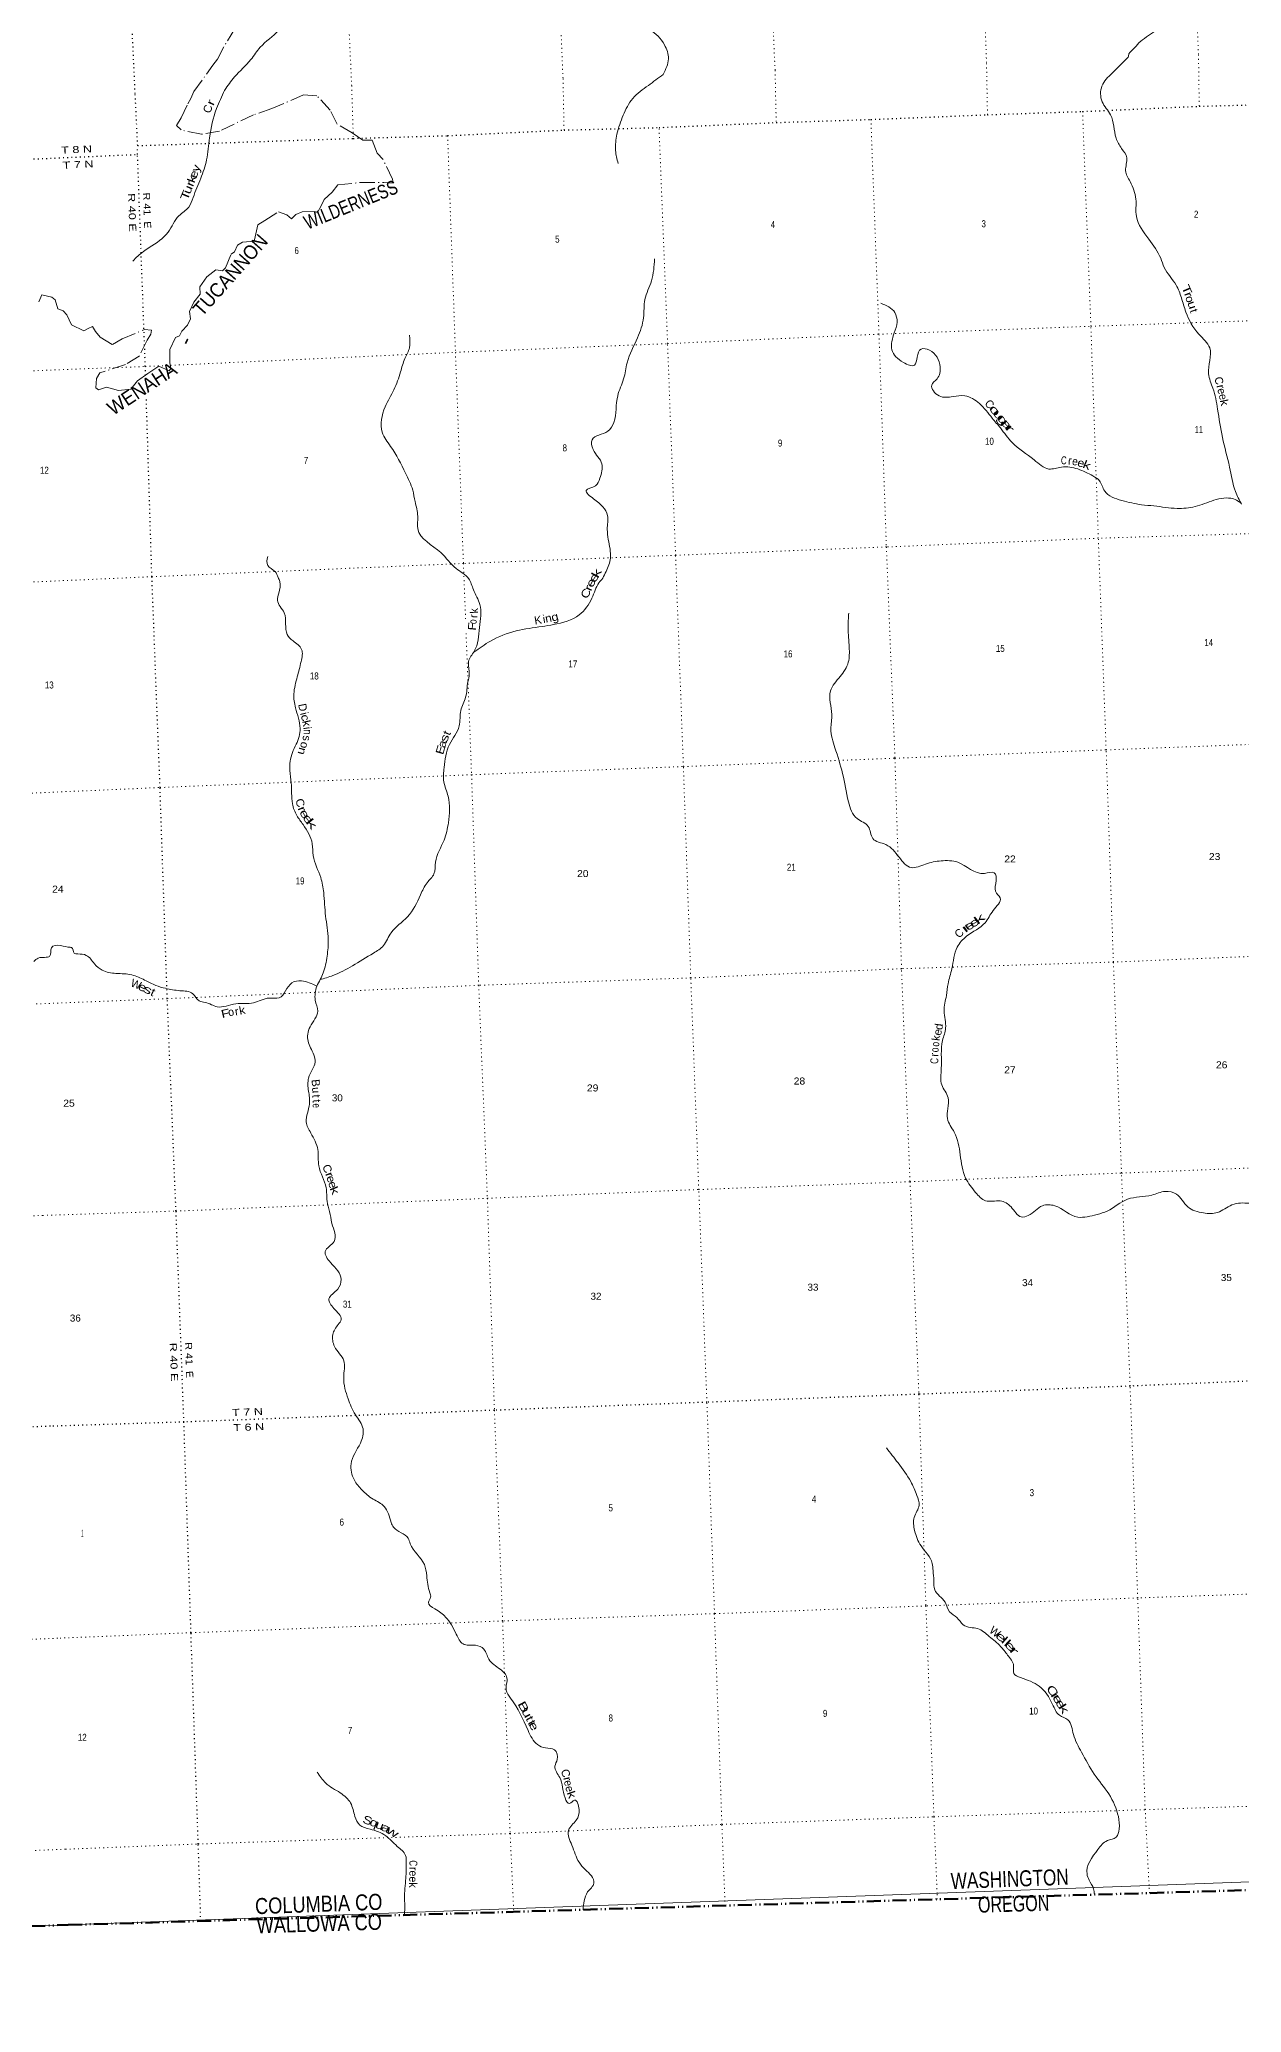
# Model space of a CAD drawing. Header units: feet. Extents: x 757852 to 1040949, y -536576 to -344549.
# Drawn here: x 826799 to 856836, y -536576 to -487262 of the extents above; entities that cross this region are included whole.
import ezdxf
from ezdxf.enums import TextEntityAlignment as Align

# ---------------------------------------------------------------- set-up
doc = ezdxf.new("R2010")
doc.units = ezdxf.units.FT
doc.header["$LTSCALE"] = 70
for name, pattern in [('DASH_DOUBLE_DOT', [9.2, 5, -1.2, 0.3, -1.2, 0.3, -1.2]), ('DOT_DASHED', [7.7, 5, -1.2, 0.3, -1.2]), ('DOTTED', [1.5, 0.3, -1.2])]:
    doc.linetypes.add(name, pattern=pattern)
for name, color, linetype, lineweight in [('10', 7, 'DASH_DOUBLE_DOT', 70), ('39', 7, 'Continuous', 13), ('4', 7, 'Continuous', 13), ('44', 7, 'DOT_DASHED', 13), ('6', 7, 'DOTTED', 25), ('7', 7, 'DOTTED', 13)]:
    doc.layers.add(name, color=color, linetype=linetype, lineweight=lineweight)
doc.layers.add('12', color=7, linetype='Continuous')
doc.layers.add('41', color=7, linetype='Continuous')

msp = doc.modelspace()

# ---------------------------------------------------------------- linework, layer by layer
at = {"layer": '10', "lineweight": 60}
for p, q in [((827517.11, -534387.17), (859332.32, -533447.52)), ((795698.15, -535382.36), (827517.11, -534387.17))]:
    msp.add_line(p, q, dxfattribs=at)
at = {"layer": '39'}
for points in [[(833308.55, -469550.89), (833715.25, -469880.09), (834073.78, -470379.94), (834521.26, -470896.85), (834884.12, -471055.2), (835492.34, -471283.53), (835727.66, -471586.77), (836063.02, -472171.74), (836367.44, -472265.82), (836714.32, -472484.95), (836927.03, -472714.66), (837198.49, -473251.61), (837331.85, -473684.81), (837529.47, -474059.61), (837582.13, -474423.27), (837637.91, -474760.72), (837601.29, -475097.3), (837582.91, -475555.73), (837456.51, -476025.87), (837196.44, -476404.17), (836635.17, -476782.66), (836478.78, -477022.91), (836386.9, -477445.69), (836167.62, -477842.68), (835865.85, -478176.21), (835596.03, -478504.64), (835379.88, -478758.96), (835392.01, -479111.95), (835431.46, -479558.39), (835333.18, -480262.5), (835337.22, -480613.76), (835322.18, -480993.77), (835146.18, -481539.89), (834957.05, -482054.33), (834789.29, -482547.96), (834559.5, -482989.49), (834487.6, -483351.35), (834365.02, -483698.88), (834265.46, -484073.73), (834241.64, -484315.5), (834121.95, -484747.26), (834028.78, -484957.24), (833744.23, -485207.86), (833313.6, -485706.41), (833176.02, -485909.87), (833123.97, -486323.27), (833005.05, -486660.63), (832770.91, -487034.03), (832315.59, -487457.11), (832081.18, -487764.26), (831674.42, -488197.74), (831424.96, -488534.78)], [(837617.6, -474982.31), (837813.51, -475312.97), (838269.44, -475666.95), (838667.28, -475966.68), (838987.26, -476104.4), (839357.01, -476521.54), (839953.23, -477159.9), (840406.07, -477949.71), (840770.47, -478561.81), (840992.78, -478895.61), (841132.37, -479334.63), (841255.48, -479878.62), (841340.76, -480548.39), (841241.04, -481152.15), (841180.06, -481656.21), (841197.71, -482111.42), (840925.77, -482903.76), (840500.26, -483960.35), (840444.53, -484558.6), (840372.19, -485199.59), (840417.17, -485631.78), (840713.14, -485947.02), (841465.79, -486638.29), (842054.91, -487011.84), (842415.4, -487393.16), (842515.85, -487745.15), (842384.09, -488134.77)], [(855167.63, -478799.66), (855297.2, -479122.56), (855351.06, -479287.39), (855426.91, -479391.23), (855653.43, -479847.38), (855796.98, -480109.56), (856052.23, -480233.42), (856367.91, -480479.71), (856623.33, -480958.97), (856717, -481405.57), (856767.29, -481933.96), (856723.79, -482596.06), (856593.6, -482897.66), (856556.38, -483041.49), (856644.39, -483323.63), (856655.83, -483714.79), (856593.6, -484240.98), (856371.77, -484680.23), (856142.95, -485033.37), (856036.76, -485390.38), (855885.38, -485951.73), (855633.2, -486209.28), (855283.99, -486448.04), (854859.04, -486878.12), (854660.53, -487061.56), (854272.87, -487349.82), (854123.81, -487511.5), (854023.18, -487621.35), (854006.09, -487708.27)], [(854006.09, -487708.27), (853599.68, -488106.27), (853348.74, -488426.41), (853353.33, -488817.45), (853562.25, -489144.83), (853702.44, -489727.51), (853840.52, -489985.27), (853967.68, -490219.35), (853939.5, -490539.36), (854052.2, -490816.1), (854196.95, -491252.16), (854209.04, -491683.04), (854521.37, -492253.4), (854816.22, -492732.12), (854905.07, -492961.58), (855202.51, -493402.09), (855332.81, -493720.31), (855446.43, -494075.26), (855770.25, -494631.16), (856041.9, -494972.3), (856011.76, -495615.38), (856121.74, -495980.49), (856239.57, -496501.79), (856358.35, -497209.64), (856536.53, -497949.41), (856683.93, -498563.92), (856836.13, -498877.34)], [(842384.09, -488134.77), (842013.34, -488411.9), (841624.12, -488737.1), (841386.95, -489157.04), (841230.05, -489630.22), (841195, -490034.74), (841257.46, -490363.47)], [(831424.96, -488534.78), (831223.85, -488989.29), (831048.48, -489719.93), (830974.88, -490274.32), (830827.47, -490733.11), (830638.73, -491213.47), (830529.25, -491452.2), (830282.51, -491669.87), (830014.76, -492076.89), (829543.62, -492465.28), (829256.5, -492676.4), (829130.73, -492801.37)], [(842171.36, -492745.46), (842091.45, -493292.06), (841928.38, -493761.45), (841893.2, -494216.13), (841743.36, -494717.14), (841483.7, -495340.53), (841396.54, -495746.96), (841247.64, -496165.68), (841150.33, -496837.3), (841003.8, -497051.3), (840606.53, -497268.46), (840631.63, -497510.29), (840853.77, -497869.29), (840802.97, -498228.25), (840689.54, -498414.96), (840459.32, -498537.74), (840643.55, -498741.65), (840994.42, -499162.14), (840987.27, -499507.46), (841012.74, -499759.31), (841066.19, -500222.78), (840958.45, -500561.76), (840874.34, -500727.33)], [(847820.06, -493854.8), (848173.91, -494086.61), (848229, -494325.33), (848158.8, -494594.72), (848100.37, -495018.16), (848389.16, -495334.59), (848662.56, -495400.82), (848733.38, -495201.63), (848830.18, -494999.47), (849036.03, -495030.06), (849306.43, -495445.47), (849227.33, -495745.28), (849094.67, -495900.6), (849277.28, -496168.76), (849627.13, -496186.05), (849921.59, -496171.26), (850287.97, -496362.49), (850606.68, -496727.98), (850810.45, -496971.3), (851105.11, -497337.67), (851653.06, -497769.01), (852024.87, -497998.15), (852334.24, -497952.73), (852747.34, -497997.8), (853123.14, -498172.62), (853286.11, -498291.04), (853416.25, -498551.09), (853844.4, -498784.19), (854338.06, -498890.51), (854648.27, -498921.29), (855224.52, -498982.45), (855678.41, -498937.76), (856146.15, -498780.21), (856632.48, -498744.36), (856786.01, -498825), (856835.37, -498875.77)], [(833803.81, -510764.08), (834133.18, -510655.8), (834617.88, -510415.38), (835141.83, -510097.29), (835395.7, -509909.45), (835584.35, -509587.58), (835995.07, -509193.38), (836321.56, -508639.77), (836484.91, -508338.88), (836657.27, -508117.91), (836696.51, -507825.58), (836908.69, -507274.15), (837016.84, -506838.86), (837010.23, -506179.07), (836904.33, -505815.82), (836911.11, -505460.48), (837044.16, -504885.86), (837289.62, -504419.47), (837327.35, -504032.9), (837447.41, -503701.5), (837505.18, -503314.2), (837540.22, -503124.34), (837520.44, -502810.1), (837663.32, -502552.09), (837793.69, -501959.51), (837804.25, -501383.35), (837642.01, -501016.14), (837525.31, -500739.55), (837212.72, -500484.17), (836826.6, -500087.03), (836250.53, -499494.22), (836250.8, -499179.24), (836184.9, -498812.52), (836126.02, -498525.79), (835945.57, -498101.06), (835573.39, -497432.58), (835361.57, -497081.23), (835438.1, -496444.48), (835654.85, -496015.25), (835820.82, -495569.83), (835930.72, -495234.79), (836043.16, -494967.86), (836041.57, -494656.97)], [(833725.68, -510921.49), (833889.99, -510592.48), (833986.71, -510173.66), (834015.22, -509755.34), (833949.26, -509171.95), (833901.26, -508585.9), (833827.05, -508211.45), (833641.88, -507660.51), (833614.76, -507364.59), (833386, -506884.32), (833229.13, -506658.49), (833121.85, -506365.5), (833090.27, -505843.04), (833056.61, -505533.32), (833120.07, -505083.62), (833216.72, -504877.46), (833312.34, -504482.76), (833196.67, -503965.39), (833155.57, -503617.82), (833241.98, -503191.35), (833336.2, -502812.75), (833348.78, -502505.35), (833134.27, -502296.53), (832989.69, -502133.3), (832913.35, -501594.43), (832745.11, -501281.6), (832778.53, -501101.83), (832803.82, -500812.02), (832761.84, -500709.23), (832688.16, -500563.47), (832501.79, -500409.8), (832505.28, -500180.97)], [(837656.01, -502577.01), (838069.26, -502298.5), (838710.06, -502046.35), (839358.11, -501934.36), (839645.29, -501885.74), (840288.47, -501643.53), (840603.94, -501224.73), (840780.33, -500843.12), (840874.34, -500727.33)], [(858702.32, -516364.99), (858348.09, -516341.91), (857907.09, -516301.87), (857625.08, -516274.07), (857234.52, -516348.55), (856812.9, -516343.92), (856595.87, -516389.98), (856237.71, -516579.63), (855884.98, -516592.53), (855491.89, -516438.4), (855207.04, -516119.81), (854933.64, -516053.58), (854591.85, -516144.33), (853987.67, -516248.69), (853478.93, -516544.16), (853227.25, -516629.61), (852978.46, -516684.85), (852744.12, -516697.44), (852167.5, -516411.6), (851864.42, -516410.65), (851504.42, -516658.55), (851333.04, -516690.9), (851076.79, -516439.47), (850804.4, -516292.96), (850436.89, -516286.35), (850192.39, -516080.63), (849942.12, -515720.65), (849806.01, -515139.83), (849658.47, -514575.48), (849487.19, -514234.68), (849499.72, -513979.44), (849503.78, -513712.47), (849347.35, -513393.19), (849334, -512982.42), (849365.9, -512279.09), (849442.7, -511971.34), (849404.62, -511543.41), (849460.46, -511158.19), (849501.55, -510861.78), (849597.92, -510487.11), (849732.24, -509946.55), (849963, -509677.3), (850427.92, -509337.29), (850633.21, -509030.86), (850806.2, -508719.59), (850689.61, -508553.34), (850707.7, -508285.85), (850658.28, -508091.06), (850413.92, -508104.01), (849747.33, -507827.48), (849328.6, -507792.65), (848940.19, -507871.06), (848578.2, -507958.53), (848277.64, -507702.71), (847948.7, -507385.74), (847621.9, -507233.19), (847510.3, -506932.33), (847232.03, -506735.88), (847015.58, -506314.48), (846866.81, -505609.74), (846676.12, -504964.71), (846574.12, -504490.98), (846598.94, -504134.98), (846562.89, -503546.48), (846808.16, -503182.41), (847009.65, -502827.97), (847031.79, -502454.01), (847005.49, -501965.47), (847021.85, -501597.74)], [(833725.68, -510921.49), (833343.51, -510791.03), (833108.45, -510837.75), (832787.39, -511214.62), (832536.8, -511221.78), (832147.81, -511338.33), (831703.34, -511366.63), (831238.47, -511439.82), (830943.3, -511328.24), (830785.25, -511287.89), (830630.21, -511113), (830310.26, -511036.44), (829948.82, -510977.44), (829707.33, -510906.03), (829427.37, -510771.83), (829107.48, -510643.11), (828710.64, -510603.46), (828366.56, -510525.78), (828175.89, -510364.24), (827969.31, -510153.12), (827755.3, -510118.83), (827668.3, -510099.94), (827598.7, -509956.04), (827568.49, -509953.13), (827321.96, -509907.99), (827099.22, -509962.28), (827053.12, -510178.63), (826927.61, -510203.28), (826769.73, -510221.09), (826657.4, -510309.18)], [(833725.68, -510921.49), (833690.77, -511275.85), (833755.07, -511546.34), (833559.02, -511938.7), (833510.37, -512301.59), (833572.63, -512463.82), (833684.24, -512818.84), (833524.64, -513219.89), (833522.75, -513544.96), (833546.91, -513869.08), (833465.33, -514317.43), (833578.03, -514594.17), (833754.09, -515009.03), (833779.25, -515413.35), (833962.26, -515960.36), (833986.79, -516294.49), (834048.71, -516555.03), (834107.97, -516851.78), (834158.9, -517301.31), (833937.71, -517558.17), (834074.38, -517832.03), (834337.07, -518255.75), (834251.64, -518493.59), (834032.09, -518740.36), (834153.31, -518976.67), (834336.45, -519258.85), (834264.71, -519379.84), (834127.7, -519633.62), (834172.86, -519928.88), (834402.94, -520285.59), (834400.48, -520702.96), (834510.74, -521236.58), (834694.3, -521637.12), (834886.07, -521989.2), (834817.01, -522342.81), (834585.52, -522860.85), (834667.09, -523271.14), (834854.75, -523513.03), (835134.3, -523743.54), (835416.13, -523927.83), (835585.58, -524326.88), (835644.19, -524445.1), (835834.04, -524584.6), (836009.78, -524722.62), (836063.05, -524859.09), (836417.67, -525379.76), (836476.25, -525658.48), (836552.33, -526083.01), (836572.56, -526194.62), (836517.08, -526321.03), (836677.77, -526485.67), (836948.4, -526692.44), (837215.25, -527120.02), (837382.94, -527364.65), (837691.22, -527397.51), (837901.47, -527492.13), (838029.3, -527744.24), (838311.68, -527996.71), (838480.32, -528213.23), (838461.72, -528520.85), (838571.35, -528715.45), (839006.97, -529524.05), (839245.07, -529880.46), (839446.78, -529961.35), (839665.32, -530009.52), (839736.66, -530253.67), (839680.6, -530418.22), (839799.69, -530704.76), (839933.1, -531213.46), (840042.56, -531349.88), (840168.05, -531271.06), (840282.96, -531499.57), (840212.68, -531766.96), (840015.77, -532028.95), (840103.63, -532392.87), (840282.22, -532821.67), (840431.48, -533002.78), (840591.8, -533157.41), (840652.95, -533343.75), (840496.55, -533562.13), (840410.6, -533785.95), (840382.72, -534005.35)], [(847960.51, -522461.68), (848253.62, -522840.16), (848570.07, -523306.04), (848725.54, -523653.44), (848778.7, -523894.24), (848657.66, -524199.6), (848668.09, -524532.24), (848826.7, -524909.62), (849108.1, -525350.71), (849128.8, -525528.5), (849148.25, -525780.56), (849168.89, -526010.52), (849427.31, -526320.04), (849540.59, -526558.64), (849724.65, -526704.38), (849883.94, -526885.12), (850058.99, -526950.94), (850240.71, -526980.4), (850531.01, -527176.41), (850817.24, -527424.74), (850991.98, -527643.03), (851140.3, -527906.43), (851145.64, -528102.84), (851310.01, -528205.16), (851781.51, -528416.61), (852115.77, -528875.83), (852286.36, -529144.43), (852495.5, -529263.17), (852635.47, -529625.17), (852840.79, -530071.05), (853156.37, -530621.23), (853519.96, -531113.48), (853757.91, -531680.55), (853779.47, -531988.71), (853702.93, -532196.14), (853483.32, -532280.41), (853246.68, -532499.72), (852974.77, -533117.54), (853026.41, -533264.11), (853141.02, -533484.6), (853159.74, -533624.03)], [(833739.79, -530567.41), (833950.69, -530840.56), (834315.09, -531086.02), (834573.34, -531337.37), (834680.19, -531672.5), (834802.74, -531890.7), (835059.39, -531991.65), (835450.92, -532157.88), (835737.76, -532422.23), (835946.86, -532647.29), (835965.55, -532825.16), (835954.18, -533218.78), (835921.1, -533729.56), (835926.49, -533873.81), (835921.29, -534137.32)]]:
    msp.add_spline(points, degree=3, dxfattribs=at)
at = {"layer": '4'}
for points in [[(1039242.56, -525836.22), (1018370.82, -526769.91), (986566.33, -528148.83), (954759.98, -529484.01), (922951.82, -530775.43), (891141.91, -532023.1), (859330.32, -533227.02), (827517.11, -534387.17), (795702.32, -535503.56), (763886.04, -536576.2), (757851.71, -353854.74), (789416.66, -352790.58), (820980.12, -351683.01), (852542.04, -350532.02), (884102.33, -349337.62), (915660.96, -348099.8), (947217.84, -346818.58), (978772.94, -345493.96), (1000559.5, -344549.37)], [(1039242.56, -525836.22), (1018370.82, -526769.91), (986566.33, -528148.83), (954759.98, -529484.01), (922951.82, -530775.43), (891141.91, -532023.1), (859330.32, -533227.02), (827517.11, -534387.17), (795702.32, -535503.56), (763886.04, -536576.2), (757851.71, -353854.74)]]:
    msp.add_lwpolyline(points, dxfattribs=at)
at = {"layer": '44'}
for points in [[(830653.65, -488561.16), (831134.73, -487908.49), (831243.59, -487757.86), (831493.46, -487294.71), (831908.26, -486622.63)], [(826779.93, -493823.69), (826856.03, -493648.46), (827104.92, -493703.82), (827193.68, -493772.89), (827261.71, -493993.16), (827389.87, -494040.77), (827479.98, -494147.91), (827599.06, -494392.45), (827905.62, -494546.07), (828015.91, -494485.98), (828124.56, -494435.99), (828195.33, -494563.87), (828316.66, -494702), (828622.28, -494885.75), (828868.36, -494748.63), (829423.96, -494508.23), (829597.45, -494532.17), (829582.81, -494628.98), (829491.75, -494778.66), (829291.2, -495180.99), (828949.21, -495387.72), (828310.14, -495594.97), (828222.73, -495734.48), (828209.05, -495971.69), (828270.83, -496015.64), (828471.35, -495952.35), (828771.28, -496031.99), (829083.27, -495998.85), (829246.53, -495790.43), (829505.09, -495608.73), (829783.62, -495424.31), (830042.94, -495547.51), (830082.98, -495487.91), (830059.83, -495344.29), (830058.08, -495011.34), (830198.16, -494715.48), (830296.99, -494671.85), (830355.03, -494553.43), (830500.15, -494399.83), (830569.02, -494246.92), (830550.39, -494061.01), (830654.51, -493826.61), (830814.25, -493632.37), (830809.51, -493441.95), (830981.45, -493195.11), (831204.2, -493022.71), (831369.67, -493046.92), (831451.25, -492969.8), (831585.77, -492630), (831676.01, -492570.63), (831744.52, -492407.71), (831868.06, -492325.08), (832164.31, -492300.53), (832188.76, -492197.35), (832258.38, -491895.96), (832431.06, -491783.51), (832774.7, -491566.69), (832980.32, -491647.66), (833100.3, -491747.72), (833208.67, -491633.54), (833363.08, -491571.89), (833669.98, -491565.01), (833746.95, -491584.34), (833841.52, -491420.5), (833910.24, -491263.58), (834112.59, -491081.87), (834258.51, -490894.13), (834830.59, -490835.71), (835404.86, -490839.41), (835640.37, -490857.13), (835622.57, -490751.44), (835384.36, -490260.36), (835234.32, -490105.2), (835112.41, -489780.52), (834881.63, -489782.69), (834616.03, -489595.51), (834240.89, -489376.11), (834063.92, -489027.31), (833730, -488668.02), (833400.05, -488647.64), (832609.05, -488986.66), (832146.93, -489145.49), (831298.06, -489550.77), (830851.21, -489630.82), (830339.55, -489524.6), (830225.09, -489410.3), (830340.87, -489221.63), (830505.08, -488868.18), (830577.17, -488740.88), (830653.65, -488561.16)]]:
    msp.add_lwpolyline(points, dxfattribs=at)
at = {"layer": '6'}
msp.add_line((825919.54, -490281.24), (829249.77, -490134.83), dxfattribs=at)
for points in [[(829190.86, -488613.75), (829014.71, -484834.39), (829014.39, -484591.44), (828818.85, -479546.06), (828808.29, -479297.43), (828625.2, -474263.67), (828605.38, -473979.22), (828406.17, -468944), (828405.02, -468676.98), (828208.37, -463657.74), (828213.03, -463384.5), (828037.73, -458577.38), (828032.23, -458184), (827813.51, -453281.97), (827820.24, -453010.67), (827631.96, -448001.19), (827640.21, -447774.01), (827454.68, -442948.6)], [(829454.09, -495759.69), (829443.97, -495436.05), (829249.77, -490134.83), (829253.63, -489916.01), (829190.86, -488613.75)], [(829253.63, -489916.01), (834641.36, -489734.9), (836996.89, -489666.76), (839907.63, -489526.14), (842281.43, -489463.35), (845208.81, -489338.17), (847574.07, -489261.65), (850487.64, -489142.99), (852862.77, -489062.09), (855777.89, -488931.35), (857682.59, -488881.09)], [(830830.1, -534289.32), (830766.52, -532363.4), (830585.16, -527083.78), (830408.34, -521818.03), (830211.18, -516545), (829992.63, -511236.64), (829811.35, -505959.02), (829608.32, -500690.22), (829469.29, -496245.57)], [(858865.58, -520719.28), (854051.98, -520920.72), (848775.45, -521123.84), (843476.74, -521323.76), (838159.98, -521524.34), (830408.34, -521818.03), (827071.18, -521923.85)], [(827071.18, -521923.85), (825162.97, -521994.66), (819856.15, -522220.45), (814566.6, -522417.67), (809295.2, -522618.41), (803990.05, -522832.11), (797485.51, -523062.64), (795276.44, -523123.84)]]:
    msp.add_lwpolyline(points, dxfattribs=at)
at = {"layer": '7'}
for p, q in [((855761.19, -487643.96), (855777.89, -488931.35)), ((845180.59, -488033.81), (845208.81, -489338.17)), ((850487.64, -489142.99), (850464.02, -487839.74)), ((834600.74, -488418.77), (834641.36, -489734.9)), ((839907.63, -489526.14), (839881.65, -488227.23))]:
    msp.add_line(p, q, dxfattribs=at)
for points in [[(850464.02, -487839.74), (850308.3, -483819.96), (850127.3, -478555.22), (849895.47, -473272.12), (849706.53, -467951.43), (849500.64, -462663.43), (849305.25, -457389.14), (849091.97, -452061.24), (848868.71, -446793.91), (848688.79, -442175.69)], [(854034.27, -441978.55), (854227.29, -446599.85), (854408, -451914.8), (854603.94, -457205.14), (854798.9, -462467.4), (854994.91, -467759.75), (855188.35, -473036.12), (855392.93, -478344.23), (855588.51, -483624.54), (855761.19, -487643.96)], [(843609.49, -447249.65), (843798.05, -452325.39), (844001.52, -457601.42), (844199.4, -462831.45), (844407.64, -468129.4), (844594.65, -473452.17), (844795.77, -478718.24), (844998.2, -484022.42), (845180.59, -488033.81)], [(833242.92, -452870.65), (833423.45, -458004.9), (833595.81, -463193.63), (833805.85, -468485.5), (834018.79, -473803.37), (834207.67, -479122.06), (834413.7, -484414.07), (834600.74, -488418.77)], [(839881.65, -488227.23), (839708.44, -484232.21), (839509.47, -478911.86), (839304.61, -473595.72), (839082.75, -468310.27), (838890.48, -463009.77), (838832.55, -461224.9)], [(854537.7, -533589.13), (854526.05, -533400.18), (854427.69, -531505.58), (854241.87, -526214.08), (854051.98, -520920.72), (853836.76, -515594.18), (853633.58, -510321.38), (853453.34, -505017.63), (853257.58, -499728.51), (853071.54, -494431), (852862.77, -489062.09)], [(836996.89, -489666.76), (837193.36, -495082.25), (837392.68, -500359.22), (837447.76, -501788.76)], [(843930.94, -533902.39), (843851.17, -531874.56), (843666.26, -526607.1), (843476.74, -521323.76), (843273.92, -516006.8), (843074.15, -510717.82), (842888.64, -505434.33), (842693.25, -500155.22), (842493.41, -494864.23), (842281.43, -489463.35)], [(847574.07, -489261.65), (847776.9, -494632.77), (847961.54, -499946.38), (848175.03, -505226.84), (848341.4, -510535.1), (848552.74, -515811.62), (848773.45, -521123.91), (848949.17, -526413.77), (849150.26, -531684.65), (849230.57, -533617.67), (849233.13, -533739.95)], [(826127.95, -495561.23), (829443.97, -495436.05), (837193.36, -495082.25), (842493.41, -494864.23), (847762.73, -494629.28), (853071.54, -494431), (857882.63, -494264.63)], [(858080.19, -499581.87), (853257.58, -499728.51), (847961.54, -499946.38), (842693.25, -500155.22), (837392.68, -500359.22), (829608.32, -500690.22), (826316.66, -500835.28)], [(837460.01, -502106.68), (837596.15, -505640.04), (837774.83, -510901.71), (837991.98, -516226.17), (838168, -521524.04), (838373.4, -526802.79), (838559.51, -532102.3), (838650.84, -534058.34)], [(826505.14, -506103.6), (829811.35, -505959.02), (837596.15, -505640.04), (842888.64, -505434.33), (848175.03, -505226.84), (853453.34, -505017.63), (858275.45, -504836.88)], [(858471.8, -510121.49), (853633.58, -510321.38), (848337.6, -510487.09), (843074.15, -510717.82), (837774.83, -510901.71), (829992.63, -511236.64), (826693.58, -511370.25)], [(826882.63, -516653.93), (830211.18, -516545), (837991.98, -516226.17), (843273.92, -516006.8), (848552.74, -515811.62), (853836.76, -515594.18), (858668.16, -515406.03)], [(826882.63, -516653.93), (824960.12, -516726.04), (819660.37, -516917.51), (814366.97, -517120.86), (809082.26, -517275.78), (803787.19, -517491.22), (797321.74, -517756.81), (795095.73, -517870.91)], [(859063.56, -526047.28), (854241.87, -526214.08), (848949.17, -526413.77), (843666.26, -526607.1), (838372.88, -526788.77), (830585.16, -527083.78), (827260.71, -527221.23)], [(795457.46, -528385.66), (797659.9, -528317.99), (804172.35, -528083.23), (809461.74, -527879.99), (814755.36, -527684.67), (820039.35, -527503.67), (825344.78, -527299.99), (827260.71, -527221.23)], [(827449.39, -532494.67), (830766.52, -532363.4), (838559.51, -532102.3), (843851.17, -531874.56), (849150.26, -531684.65), (854427.69, -531505.58), (859260.52, -531348.15)], [(827449.39, -532494.67), (825531.65, -532571.06), (820226.27, -532776.74), (814936.5, -532965.93), (809640.53, -533149.27), (804339.79, -533376.91), (797865.15, -533600.6), (795639.39, -533674.09)]]:
    msp.add_lwpolyline(points, dxfattribs=at)

# ---------------------------------------------------------------- texts
at = {"layer": '10'}
for s, rotation, width, p in [('WASHINGTON', 2.11, 0.8, (851050.64, -533435.69)), ('OREGON', 1.692, 0.75, (851147.15, -534056.02))]:
    msp.add_text(s, height=400, rotation=rotation, dxfattribs=dict(at, width=width)).set_placement(p, align=Align.CENTER)
at = {"layer": '12', "width": 0.85}
for s, rotation, p in [('COLUMBIA CO', 2.064, (833783.56, -534062.04)), ('WALLOWA CO', 1.692, (833795.08, -534550.66))]:
    msp.add_text(s, height=400, rotation=rotation, dxfattribs=at).set_placement(p, align=Align.CENTER)
at = {"layer": '41'}
for s, rotation, width, p in [('C', 73.162, 1.05, (831100.21, -489024.78)), ('r', 66.132, 1.45, (831169.89, -488873.38)), ('k', 68.883, 1.4, (830701.79, -490780.96)), ('e', 70.2, 1.2, (830747.25, -490660.71)), ('y', 70.2, 1.25, (830800.76, -490512.83)), ('T', 67.096, 1.5, (830537.31, -491196.55)), ('u', 68.216, 1.4, (830594.99, -491051.08)), ('r', 68.216, 1.4, (830656.1, -490900.55)), ('T', 293.57, 1.5, (855378.14, -493554.59)), ('r', 290.964, 1.35, (855419.07, -493671.21)), ('o', 287.204, 1.1, (855450.27, -493780.37)), ('u', 287.736, 1.3, (855510.05, -493929.52)), ('t', 288.396, 1.05, (855550.93, -494074.15)), ('r', 283.283, 1.15, (856220.35, -495961.69)), ('o', 310.454, 1.85, (850595.84, -496594.72)), ('u', 310.454, 2, (850693.23, -496708.93)), ('k', 282.19, 1.15, (856310.27, -496356.93)), ('g', 309.983, 1.95, (850791.35, -496826.52)), ('a', 309.906, 1.9, (850883.93, -496938.72)), ('r', 308.562, 2, (850972.66, -497047.06)), ('C', 357.645, 0.75, (852391.69, -497881.68)), ('e', 350.015, 0.95, (852660.42, -497903.13)), ('e', 342.64, 1.15, (852796.3, -497941.63)), ('k', 338.145, 1.4, (852935.69, -497992.96)), ('k', 60.927, 1.65, (840805.74, -500649.57)), ('C', 63.954, 1.25, (840538.96, -501151.51)), ('r', 67.502, 1.4, (840607.65, -501009.21)), ('e', 62.828, 1.4, (840664.29, -500886.2)), ('e', 58.4, 1.55, (840737.29, -500761.58)), ('k', 93.861, 0.95, (837757.52, -501538.43)), ('F', 84.979, 1.2, (837708.83, -501943.47)), ('o', 85.458, 0.8, (837722.12, -501821)), ('K', 9.613, 1.05, (839272.09, -501871.26)), ('n', 11.346, 1.1, (839535.14, -501822.87)), ('g', 15.365, 1.2, (839701.21, -501789.99)), ('c', 285.33, 1.2, (833346.75, -504236.85)), ('k', 281.473, 1.15, (833377.97, -504373.28)), ('n', 254.271, 1.2, (833269.48, -505024.68)), ('o', 253.771, 1.1, (833326.96, -504874.42)), ('n', 271.386, 0.85, (833402.64, -504575.61)), ('E', 73.751, 1.3, (836915.2, -505042.39)), ('a', 73.751, 1.2, (836957.48, -504897.37)), ('s', 69.479, 1.45, (837010.1, -504757.62)), ('t', 66.336, 1.2, (837068.83, -504635.51)), ('C', 288.518, 1.1, (833219.64, -506372.17)), ('r', 292.752, 1.4, (833269.09, -506533.04)), ('e', 299.53, 1.45, (833337.05, -506665.96)), ('e', 305.187, 1.65, (833430.07, -506803.97)), ('k', 308.1, 2, (833518.56, -506926.31)), ('r', 39.272, 2, (850003.76, -509544.91)), ('e', 33.393, 1.6, (850093.45, -509488.4)), ('e', 31.626, 1.55, (850207.05, -509417.1)), ('k', 37.31, 1.95, (850343.5, -509318.71)), ('e', 333.936, 1.35, (829329.8, -511036.43)), ('s', 334.842, 1.6, (829462.56, -511099.56)), ('t', 334.842, 1.25, (829593.37, -511163.23)), ('F', 12.926, 1.35, (831468.47, -511700.16)), ('r', 9.367, 1.05, (831742.11, -511649.88)), ('k', 11.483, 1.15, (831882.37, -511624.41)), ('d', 82.646, 1.05, (849368.02, -511947.18)), ('o', 86.504, 0.8, (849281.54, -512380.62)), ('e', 74.122, 1.1, (849336.04, -512099.48)), ('C', 88.303, 0.75, (849259.53, -512794.77)), ('o', 86.504, 0.8, (849265.81, -512521.17)), ('B', 276.248, 1.05, (833604.93, -513354.41)), ('e', 272.529, 0.75, (833625.89, -513914.25)), ('C', 289.565, 1.1, (833898.79, -515518.04)), ('r', 291.805, 1.4, (833957.75, -515669.77)), ('e', 288.607, 1.15, (833990.74, -515774.98)), ('e', 288.182, 1.15, (834034.7, -515916.58)), ('k', 292.336, 1.45, (834081.75, -516065.95)), ('e', 320.742, 1.8, (850764.65, -527264.04)), ('l', 318.638, 1.65, (850851.72, -527342.91)), ('l', 316.605, 1.75, (850919.77, -527411.06)), ('e', 312.116, 1.9, (850983.33, -527483.46)), ('r', 311.655, 2.1, (851079.98, -527597.14)), ('C', 308.94, 1.55, (852033.62, -528599.69)), ('r', 303.599, 1.8, (852099.89, -528705)), ('B', 298.307, 1.55, (838804.49, -528980.58)), ('u', 298.319, 1.6, (838889.37, -529135.79)), ('e', 303.599, 1.6, (852162.18, -528801.14)), ('e', 302.291, 1.55, (852232.41, -528917.66)), ('k', 302.549, 1.75, (852310.49, -529034.56)), ('t', 298.319, 1.35, (838963.43, -529272.92)), ('t', 298.319, 1.35, (839015.79, -529371.77)), ('e', 298.319, 1.45, (839065.43, -529463.9)), ('C', 286.755, 1.05, (839854.06, -530622.91)), ('r', 284.97, 1.2, (839897.78, -530761.94)), ('k', 289.219, 1.35, (840001.12, -531164.11)), ('S', 339.752, 1.3, (834962.4, -531864.08)), ('q', 338.471, 1.35, (835121.36, -531921.96)), ('u', 338.471, 1.4, (835266.27, -531985.72)), ('a', 333.903, 1.45, (835407.9, -532049.92)), ('w', 328.308, 1.55, (835573.1, -532145.49)), ('C', 267.943, 0.75, (836041.62, -532840.46))]:
    msp.add_text(s, height=200, rotation=rotation, dxfattribs=dict(at, width=width)).set_placement(p, align=Align.CENTER)
for s, rotation, p in [('C', 286.341, (856178.24, -495817.78)), ('e', 283.283, (856245.82, -496074.83)), ('C', 311.72, (850465.38, -496442.48)), ('e', 283.283, (856280.72, -496216.84)), ('r', 357.645, (852542.39, -497886.42)), ('r', 88.131, (837741.81, -501678.92)), ('i', 9.605, (839423.27, -501848.36)), ('D', 281.453, (833280.76, -503977.57)), ('i', 284.572, (833318.35, -504134.24)), ('i', 279.085, (833394.43, -504487.98)), ('s', 267.771, (833379.56, -504722.2)), ('C', 43.588, (849847.05, -509670.51)), ('W', 338.46, (829176.71, -510966.27)), ('o', 12.926, (831605.46, -511664.06)), ('k', 83.061, (849298.91, -512231.48)), ('r', 86.504, (849258.09, -512645.39)), ('u', 274.278, (833611.95, -513528.8)), ('t', 273.625, (833617.83, -513675.97)), ('t', 274.625, (833626.52, -513799.99)), ('W', 321.951, (850613.78, -527137.5)), ('e', 282.203, (839918.45, -530862.1)), ('e', 282.203, (839953.26, -531007)), ('reek', 268.748, (836039.96, -533194.25))]:
    msp.add_text(s, height=200, rotation=rotation, dxfattribs=at).set_placement(p, align=Align.CENTER)
at = {"layer": '44'}
for s, rotation, width, p in [('WILDERNESS', 22.144, 0.8, (834643.45, -491553.45)), ('TUCANNON', 48.402, 0.95, (831698.36, -493265.82)), ('-', 63.89, 1.15, (830596.09, -494865.03)), ('WENAHA', 33.509, 0.95, (829454.91, -496133.48))]:
    msp.add_text(s, height=350, rotation=rotation, dxfattribs=dict(at, width=width)).set_placement(p, align=Align.CENTER)
at = {"layer": '6'}
for s, rotation, width, p in [('T 8 N', 2.517, 1.35, (827343.84, -490117.7)), ('T 7 N', 2.517, 1.35, (827380.49, -490493.66)), ('R 40 E', 272.098, 1.35, (829010.2, -491106.99)), ('R 41  E', 272.098, 1.15, (829384.92, -491092.57)), ('R 40 E', 272.141, 1.35, (830051.95, -519838.88)), ('R 41  E', 272.141, 1.15, (830435.72, -519825.92)), ('T 7 N', 2.17, 1.35, (831613.31, -521667.99)), ('T 6 N', 2.17, 1.35, (831645.08, -522046.37))]:
    msp.add_text(s, height=175, rotation=rotation, dxfattribs=dict(at, width=width)).set_placement(p)
at = {"layer": '7'}
for s, width, p in [('2', 0.85, (855647.07, -491717.62)), ('4', 0.85, (845070.6, -491975.32)), ('3', 0.85, (850337.9, -491955.42)), ('6', 0.85, (833170.02, -492625.47)), ('5', 0.85, (839684.56, -492341.89)), ('11', 0.65, (855667.66, -497102.04)), ('8', 0.85, (839870.43, -497556.59)), ('9', 0.85, (845252.32, -497437.19)), ('10', 0.85, (850426.71, -497392.78)), ('12', 0.85, (826810.82, -498116.36)), ('7', 0.85, (833404.21, -497869.06)), ('15', 0.85, (850697.48, -502568.64)), ('14', 0.85, (855904.84, -502423.2)), ('17', 0.85, (840016.65, -502958.62)), ('16', 0.85, (845394.57, -502706.25)), ('13', 0.85, (826933.32, -503483.82)), ('18', 0.85, (833555.54, -503258.12)), ('21', 0.85, (845474.65, -508038.56)), ('22', 1.1, (850908.12, -507832.85)), ('23', 1.1, (856020.64, -507771.81)), ('24', 1.1, (827116.14, -508585.96)), ('19', 0.85, (833201.08, -508381.14)), ('20', 1.1, (840232.62, -508196.91)), ('26', 1.1, (856197.16, -512977.25)), ('28', 1.1, (845646.45, -513381.85)), ('27', 1.1, (850906.28, -513101.09)), ('25', 1.1, (827394.29, -513935.74)), ('30', 1.05, (834104.94, -513803.14)), ('29', 1.1, (840478.9, -513554.97)), ('34', 1.05, (851351.21, -518421.11)), ('35', 1.05, (856319.7, -518294.27)), ('31', 0.85, (834381.57, -518958.37)), ('32', 1.05, (840568.84, -518760.65)), ('33', 1.05, (845990.02, -518535.05)), ('36', 1.05, (827558.29, -519306.17)), ('4', 0.85, (846099.53, -523829.66)), ('3', 0.85, (851541.96, -523670)), ('5', 0.85, (841017.84, -524049.86)), ('1', 0.4, (827839.27, -524685.75)), ('6', 0.85, (834297.91, -524406.45)), ('8', 0.85, (841019.05, -529301.84)), ('9', 0.85, (846376.69, -529185.87)), ('10', 0.85, (851529.27, -529127.63)), ('12', 0.85, (827758.13, -529785.22)), ('7', 0.85, (834504.49, -529612.55))]:
    msp.add_text(s, height=175, dxfattribs=dict(at, width=width)).set_placement(p)

doc.saveas('drawing.dxf')
